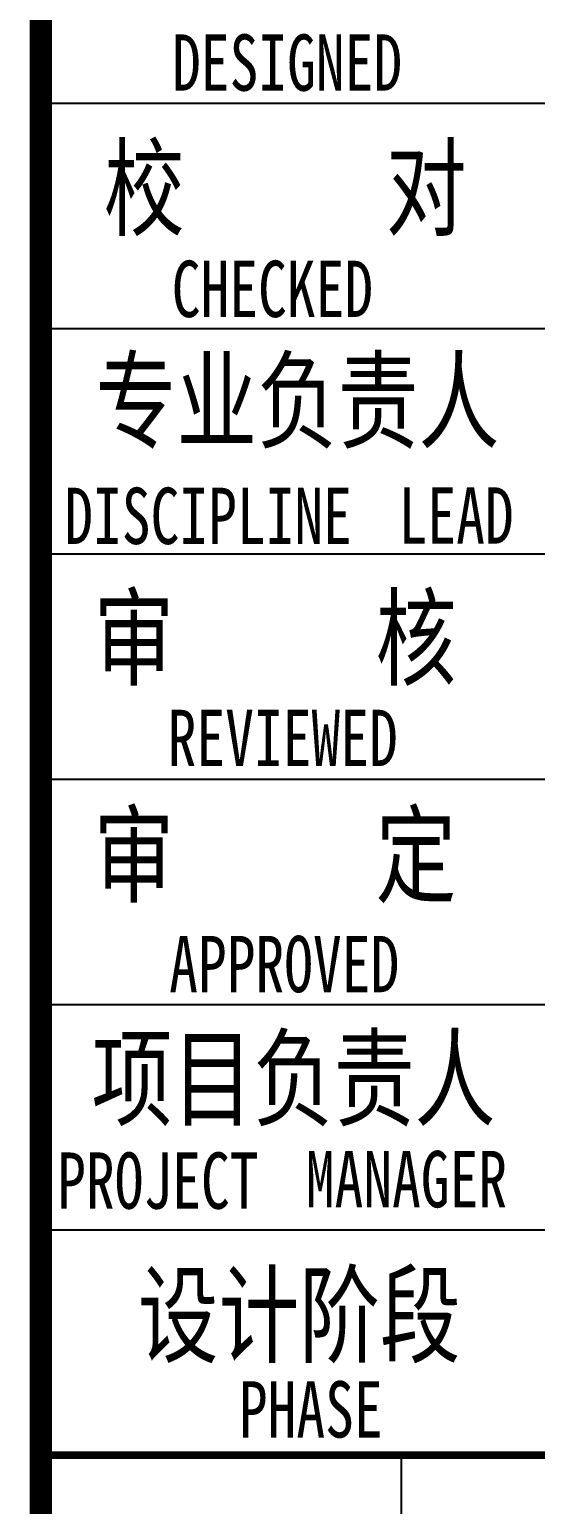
# Model space of a CAD drawing. Extents: x 126592 to 186958, y 280170 to 492839.
# Drawn here: x 179108 to 181352, y 291952 to 298498 of the extents above; entities that cross this region are included whole.
import ezdxf

# ---------------------------------------------------------------- set-up
doc = ezdxf.new("R2010")
doc.units = 0
doc.header["$LTSCALE"] = 1000
doc.header["$MEASUREMENT"] = 0
doc.layers.add('TK', color=126, linetype='Continuous')
doc.styles.add('-宋体', font='', dxfattribs={"width": 0.8})
doc.styles.get('-宋体').set_extended_font_data('SimSun')

# ---------------------------------------------------------------- blocks, each defined once
blk = doc.blocks.new('gfdyrte')
at = {"layer": 'TK'}
for p, q in [((378607.5, -136965), (378607.5, -76965)), ((378607.5, -111464.4), (388807.5, -111464.4)), ((378607.5, -112964.4), (388807.5, -112964.4)), ((378607.5, -114464.4), (388807.5, -114464.4)), ((378607.5, -115964.4), (388807.5, -115964.4)), ((378607.5, -117464.4), (388807.5, -117464.4)), ((378607.5, -120464.4), (378607.5, -118964.4)), ((378607.5, -118964.4), (388807.5, -118964.4)), ((381007.5, -130214.4), (381007.5, -120464.4))]:
    blk.add_line(p, q, dxfattribs=at)
at = {"layer": 'TK', "const_width": 150}
blk.add_lwpolyline([(378607.5, -76965), (388807.5, -76965), (388807.5, -136964.4), (378607.5, -136964.4)], close=True, dxfattribs=at)
at = {"layer": 'TK', "const_width": 51}
blk.add_lwpolyline([(378607.5, -120464.4), (388807.5, -120464.4)], dxfattribs=at)
at = {"layer": 'TK', "style": '-宋体', "width": 0.75}
for s, height, p in [('DESIGNED', 375, (379480.7, -111380.5)), ('校     对', 525, (379026.2, -112291.1)), ('CHECKED', 375, (379478.5, -112887.1)), ('专业负责人', 525, (378972, -113706)), ('DISCIPLINE', 375, (378763.7, -114398.1)), ('LEAD', 375, (380987.7, -114395.9)), ('审     核', 525, (378958.1, -115284.9)), ('REVIEWED', 375, (379451.5, -115876.5)), ('审     定', 525, (378958.1, -116730.6)), ('APPROVED', 375, (379461.5, -117381.9)), ('项目负责人', 525, (378945.8, -118217.3)), ('PROJECT', 375, (378716.4, -118823.3)), ('MANAGER', 375, (380370.1, -118813.6)), ('设计阶段', 525, (379252.2, -119792.4)), ('PHASE', 375, (379924.9, -120346.1))]:
    blk.add_text(s, height=height, dxfattribs=at).set_placement(p)

msp = doc.modelspace()

# ---------------------------------------------------------------- block references
at = {"xscale": 0.6666666666278616, "yscale": 0.6666666666860692, "zscale": 0.6666666666569654}
msp.add_blockref('gfdyrte', (-73247.1, 372479.6), dxfattribs=at)

doc.saveas('drawing.dxf')
